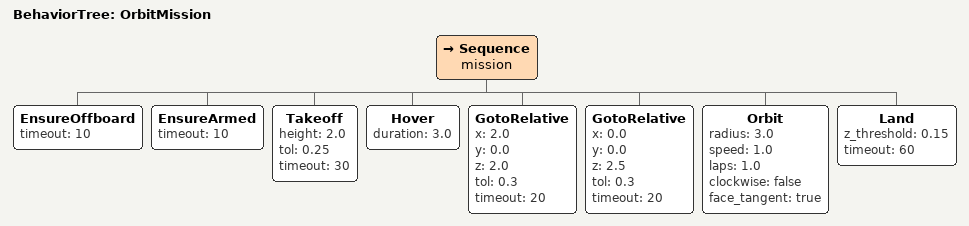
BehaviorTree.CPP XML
<?xml version="1.0"?>
<root BTCPP_format="3" main_tree_to_execute="OrbitMission">

  <BehaviorTree ID="OrbitMission">
    <Sequence name="mission">

      <!-- 1. 进入 OFFBOARD 并解锁：切不过去/解不开就一直等，超时才失败 -->
      <EnsureOffboard timeout="10"/>
      <EnsureArmed    timeout="10"/>

      <!-- 2. 起飞到离地 2m -->
      <Takeoff height="2.0" tol="0.25" timeout="30"/>

      <!-- 3. 原地悬停 3s -->
      <Hover duration="3.0"/>

      <!-- 4. 相对起飞点平移：东 2m -> 升到 2.5m -->
      <!--    不写 yaw 端口 = 机头自动朝运动方向 -->
      <GotoRelative x="2.0" y="0.0" z="2.0" tol="0.3" timeout="20"/>
      <GotoRelative x="0.0" y="0.0" z="2.5" tol="0.3" timeout="20"/>

      <!-- 5. 以起飞点为圆心绕一圈；不写 z 端口 = 保持当前高度 -->
      <Orbit radius="3.0" speed="1.0" laps="1.0" clockwise="false" face_tangent="true"/>

      <!-- 6. AUTO.LAND 交给 PX4 自己降落 -->
      <Land z_threshold="0.15" timeout="60"/>

    </Sequence>
  </BehaviorTree>

</root>
